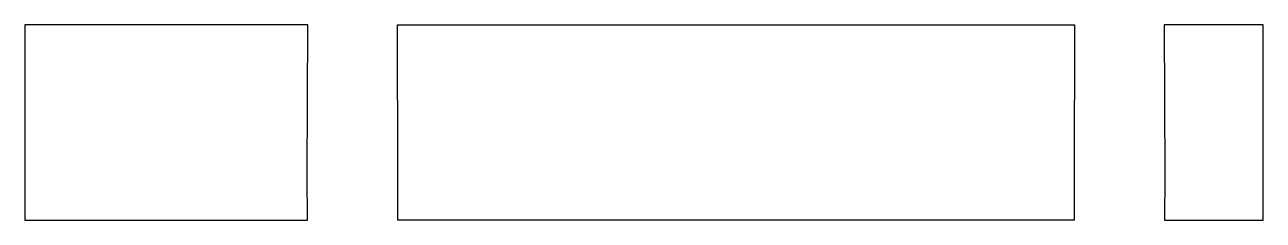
# Model space of a CAD drawing. Header units: metres. Extents: x -18.5 to 13.8, y -1.1 to 46.5.
# Drawn here: x -18.55 to 13.75, y -1.1 to 4 of the extents above.
import ezdxf

# ---------------------------------------------------------------- set-up
doc = ezdxf.new("R2010")
doc.units = ezdxf.units.M

msp = doc.modelspace()

# ---------------------------------------------------------------- linework, layer by layer
for p, q in [((-15.859, 4), (-18.55, 4)), ((-18.55, 4), (-18.55, 3.917)), ((-18.55, 3.917), (-18.55, 3.151)), ((-15.459, 4), (-15.859, 4)), ((-14.813, 4), (-15.459, 4)), ((-13.773, 4), (-14.813, 4)), ((-12.083, 4), (-13.773, 4)), ((-11.169, 4), (-12.083, 4)), ((-11.181, 0.058), (-11.169, 4)), ((-8.819, 0.058), (-8.831, 4)), ((-8.831, 4), (-8.639, 4)), ((-8.639, 4), (-6.869, 4)), ((-6.869, 4), (8.639, 4)), ((8.639, 4), (8.831, 4)), ((8.831, 4), (8.819, 0.058)), ((11.545, 4), (11.169, 4)), ((11.169, 4), (11.181, 0.058)), ((12.192, 4), (11.545, 4)), ((12.556, 4), (12.192, 4)), ((12.756, 4), (12.556, 4)), ((13.75, 4), (12.756, 4)), ((13.75, 3.151), (13.75, 4)), ((-18.55, 3.151), (-18.55, -0.214)), ((13.75, -1.1), (13.75, 3.151)), ((-11.178, -1.1), (-11.181, 0.058)), ((-8.822, -1.1), (-8.819, 0.058)), ((-8.819, 0.058), (-8.819, 0.058)), ((8.819, 0.058), (8.822, -1.1)), ((11.181, 0.058), (11.178, -1.1)), ((-18.55, -0.214), (-18.55, -0.309)), ((-18.55, -0.309), (-18.55, -0.381)), ((-18.55, -0.381), (-18.55, -0.425)), ((-18.55, -0.425), (-18.55, -0.839)), ((-18.55, -0.839), (-18.55, -0.865)), ((-18.55, -0.865), (-18.55, -0.873)), ((-18.55, -0.873), (-18.55, -1.1)), ((-18.55, -1.1), (-17.472, -1.1)), ((-17.472, -1.1), (-11.765, -1.1)), ((-17.472, -1.1), (-17.472, -1.1)), ((-11.765, -1.1), (-11.495, -1.1)), ((-11.495, -1.1), (-11.178, -1.1)), ((-6.938, -1.1), (-8.822, -1.1)), ((8.822, -1.1), (-6.938, -1.1)), ((11.178, -1.1), (11.436, -1.1)), ((11.436, -1.1), (11.636, -1.1)), ((11.636, -1.1), (13.75, -1.1)), ((13.75, -1.1), (13.75, -1.1))]:
    msp.add_line(p, q)

doc.saveas('drawing.dxf')
